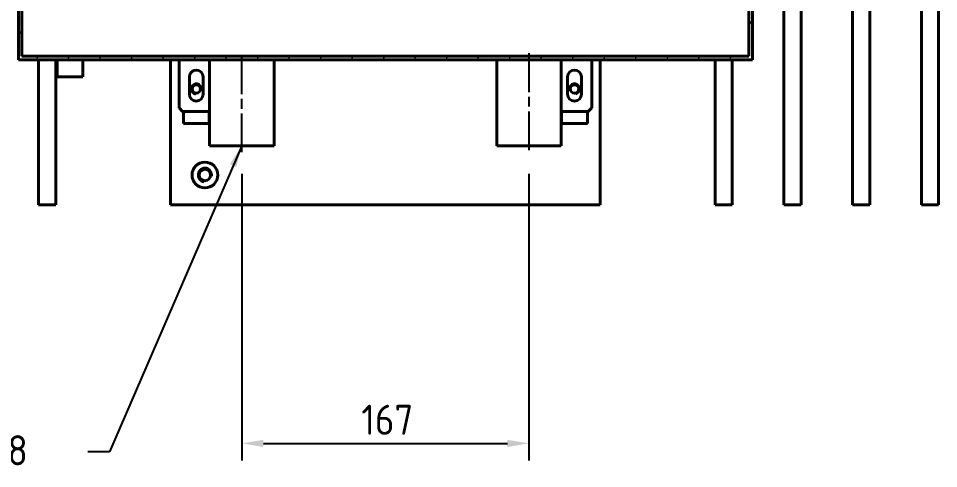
# Model space of a CAD drawing. Header units: millimetres. Extents: x 0 to 4205, y 0 to 2970.
# Drawn here: x 1685 to 2221, y 2033 to 2294 of the extents above; entities that cross this region are included whole.
import ezdxf

# ---------------------------------------------------------------- set-up
doc = ezdxf.new("R2010")
doc.units = ezdxf.units.MM
doc.header["$LTSCALE"] = 5
doc.linetypes.add('CHAIN', pattern=[0.3543, 0.2362, -0.0295, 0.0591, -0.0295])
for name, color, linetype, lineweight in [('가시적인 것(ISO)', 3, 'Continuous', 40), ('가시적인 좁은 것(ISO)', 3, 'Continuous', 35), ('기호(ISO)', 5, 'Continuous', 25), ('중심선(ISO)', 1, 'Continuous', 25), ('치수(ISO)', 2, 'Continuous', 25), ('해치(ISO)', 7, 'Continuous', 18)]:
    doc.layers.add(name, color=color, linetype=linetype, lineweight=lineweight)
doc.styles.add('치수 텍스트_PSTEK_POSCO', font='isocp.shx')
doc.dimstyles.new('치수_PSTEK_POSCO', dxfattribs={"dimscale": 5, "dimtxt": 3.5, "dimasz": 2.5, "dimexe": 2, "dimexo": 2.5, "dimgap": 1, "dimtad": 1, "dimrnd": 1e-08, "dimdsep": 46, "dimtxsty": '치수 텍스트_PSTEK_POSCO', "dimcen": 0.09, "dimdle": 10, "dimclrd": 7, "dimclre": 7, "dimclrt": 2, "dimadec": 1, "dimazin": 2, "dimtfac": 1, "dimtmove": 0, "dimatfit": 3, "dimfxl": 0, "dimtolj": 1, "dimlwd": -1, "dimlwe": -1, "dimarcsym": 0})
doc.dimstyles.new('치수_PSTEK_POSCO$7', dxfattribs={"dimscale": 5, "dimtxt": 3.5, "dimasz": 2.5, "dimexe": 2, "dimexo": 2.5, "dimgap": 1, "dimtad": 1, "dimrnd": 1e-08, "dimdsep": 46, "dimtxsty": '치수 텍스트_PSTEK_POSCO', "dimcen": 0.09, "dimdle": 10, "dimclrd": 7, "dimclre": 7, "dimclrt": 2, "dimadec": 1, "dimazin": 2, "dimtfac": 1, "dimtmove": 0, "dimatfit": 3, "dimfxl": 0, "dimtolj": 1, "dimlwd": -1, "dimlwe": -1, "dimarcsym": 0})

# ---------------------------------------------------------------- blocks, each defined once
blk = doc.blocks.new('*D35')
at = {"layer": 'Defpoints', "color": 0, "transparency": 16777216}
for p in [(1815.35, 2216.48), (1982.35, 2216.48), (1982.35, 2047.19)]:
    blk.add_point(p, dxfattribs=at)
at = {"layer": '치수(ISO)', "color": 7, "transparency": 16777216}
for p, q in [((1815.35, 2203.98), (1815.35, 2037.19)), ((1982.35, 2203.98), (1982.35, 2037.19)), ((1827.85, 2047.19), (1969.85, 2047.19))]:
    blk.add_line(p, q, dxfattribs=at)
for points in [[(1827.85, 2049.28), (1827.85, 2045.11), (1815.35, 2047.19)], [(1969.85, 2049.28), (1969.85, 2045.11), (1982.35, 2047.19)]]:
    blk.add_solid(points, dxfattribs=at)
at = {"layer": '치수(ISO)', "color": 2, "transparency": 16777216, "insert": (1884.85, 2060.94), "char_height": 17.5, "attachment_point": 4, "style": '치수 텍스트_PSTEK_POSCO'}
blk.add_mtext('\\A1;167', dxfattribs=at)

msp = doc.modelspace()

# ---------------------------------------------------------------- hatches: boundary and pattern name
at = {"layer": '해치(ISO)'}
h = msp.add_hatch(dxfattribs=at)
h.set_pattern_fill('ANSI31', color=256, scale=127, angle=14.99998, style=0)
h.set_pattern_definition([(60, (0, 0), (-13.74815, 7.937505), [])])
h.paths.add_polyline_path([(2112.348, 2655.227), (1685.348, 2655.227), (1685.348, 2270.227), (2112.348, 2270.227)])
h.paths.add_polyline_path([(1687.348, 2653.227), (2110.348, 2653.227), (2110.348, 2272.227), (1687.348, 2272.227)], flags=0)

# ---------------------------------------------------------------- linework, layer by layer
at = {"layer": '가시적인 것(ISO)'}
for p, q in [((1685.348, 2655.227), (1685.348, 2270.227)), ((2112.348, 2270.227), (2112.348, 2655.227)), ((1687.348, 2272.227), (1687.348, 2653.227)), ((2110.348, 2653.227), (2110.348, 2272.227)), ((2130.648, 2185.947), (2130.648, 2541.193)), ((2140.648, 2541.193), (2140.648, 2185.947)), ((2170.648, 2185.947), (2170.648, 2541.193)), ((2180.648, 2541.193), (2180.648, 2185.947)), ((2210.648, 2185.947), (2210.648, 2541.193)), ((2220.648, 2541.193), (2220.648, 2185.947)), ((1685.348, 2270.227), (2112.348, 2270.227)), ((2110.348, 2272.227), (1687.348, 2272.227)), ((1697.048, 2185.947), (1697.048, 2270.227)), ((1707.048, 2270.227), (1707.048, 2185.947)), ((1707.848, 2270.227), (1707.848, 2260.227)), ((1722.848, 2270.227), (1722.848, 2260.227)), ((1773.848, 2270.227), (1773.848, 2185.947)), ((1778.848, 2270.227), (1778.848, 2267.227)), ((1796.598, 2220.227), (1796.598, 2270.227)), ((1834.098, 2220.227), (1834.098, 2270.227)), ((1963.598, 2270.227), (1963.598, 2220.227)), ((2001.098, 2270.227), (2001.098, 2220.227)), ((2018.848, 2267.227), (2018.848, 2270.227)), ((2023.848, 2185.947), (2023.848, 2270.227)), ((2090.648, 2185.947), (2090.648, 2270.227)), ((2100.648, 2270.227), (2100.648, 2185.947)), ((1778.848, 2267.227), (1778.848, 2242.227)), ((2018.848, 2242.227), (2018.848, 2267.227)), ((1707.848, 2260.227), (1722.848, 2260.227)), ((1784.848, 2250.227), (1784.848, 2260.227)), ((1792.848, 2260.227), (1792.848, 2250.227)), ((2004.848, 2250.227), (2004.848, 2260.227)), ((2012.848, 2260.227), (2012.848, 2250.227)), ((1780.848, 2240.227), (1778.848, 2242.227)), ((1780.848, 2240.227), (1796.598, 2240.227)), ((1781.348, 2240.227), (1781.348, 2233.227)), ((1796.348, 2233.227), (1796.348, 2240.227)), ((2001.098, 2240.227), (2016.848, 2240.227)), ((2001.348, 2233.227), (2001.348, 2240.227)), ((2016.348, 2240.227), (2016.348, 2233.227)), ((2018.848, 2242.227), (2016.848, 2240.227)), ((1781.348, 2233.227), (1796.348, 2233.227)), ((2016.348, 2233.227), (2001.348, 2233.227)), ((1834.098, 2220.227), (1796.598, 2220.227)), ((1963.598, 2220.227), (2001.098, 2220.227)), ((1707.048, 2185.947), (1697.048, 2185.947)), ((1773.848, 2185.947), (1780.248, 2185.947)), ((2017.448, 2185.947), (1780.248, 2185.947)), ((2017.448, 2185.947), (2023.848, 2185.947)), ((2100.648, 2185.947), (2090.648, 2185.947)), ((2140.648, 2185.947), (2130.648, 2185.947)), ((2180.648, 2185.947), (2170.648, 2185.947)), ((2220.648, 2185.947), (2210.648, 2185.947))]:
    msp.add_line(p, q, dxfattribs=at)
for centre, radius in [((1788.848, 2253.227), 2.459), ((2008.848, 2253.227), 2.459), ((1793.848, 2203.227), 7.5), ((1793.848, 2203.227), 3.324)]:
    msp.add_circle(centre, radius, dxfattribs=at)
for centre, start, end in [((1788.848, 2260.227), 0, 180), ((2008.848, 2260.227), 0, 180), ((1788.848, 2250.227), 180, 0), ((2008.848, 2250.227), 180, 0)]:
    msp.add_arc(centre, 4, start, end, dxfattribs=at)
at = {"layer": '가시적인 좁은 것(ISO)'}
for centre, radius, start, end in [((1788.848, 2253.227), 3, 350, 260), ((2008.848, 2253.227), 3, 280, 190), ((1793.848, 2203.227), 4, 350, 260)]:
    msp.add_arc(centre, radius, start, end, dxfattribs=at)
at = {"layer": '중심선(ISO)', "linetype": 'CHAIN', "ltscale": 19.051651}
for p, q in [((1815.348, 2216.477), (1815.348, 2273.977)), ((1982.348, 2273.977), (1982.348, 2216.477))]:
    msp.add_line(p, q, dxfattribs=at)

# ---------------------------------------------------------------- texts
at = {"layer": '기호(ISO)', "color": 2, "insert": (1495.626, 2042.256), "char_height": 17.5, "width": 225.18473, "attachment_point": 4, "style": '치수 텍스트_PSTEK_POSCO'}
msp.add_mtext('{\\fISOCP|b0|i0;\\H17.5000;입력 COUPLING #28}', dxfattribs=at)

# ---------------------------------------------------------------- dimensions: what is measured, and where the dimension line sits
at = {"layer": '치수(ISO)', "color": 7}
dim = msp.add_linear_dim(base=(1982.348, 2047.193), p1=(1815.348, 2216.477), p2=(1982.348, 2216.477), angle=180, dimstyle='치수_PSTEK_POSCO', override={"dimdec": 2, "dimtp": 0, "dimtm": 0, "dimtdec": 2, "dimtofl": 0, "dimatfit": 1}, dxfattribs=at)
dim.commit()
dim.dimension.update_dxf_attribs({"geometry": '*D35', "text_midpoint": (1898.848, 2047.193), "dimtype": 160})

# ---------------------------------------------------------------- leaders
at = {"layer": '기호(ISO)', "color": 7, "annotation_type": 0, "has_hookline": 1, "hookline_direction": 1, "text_width": 213.183}
msp.add_leader([(1815.227, 2220.227), (1738.311, 2042.256), (1725.811, 2042.256)], dimstyle='치수_PSTEK_POSCO$7', override={"dimtad": 0}, dxfattribs=at)

doc.saveas('drawing.dxf')
